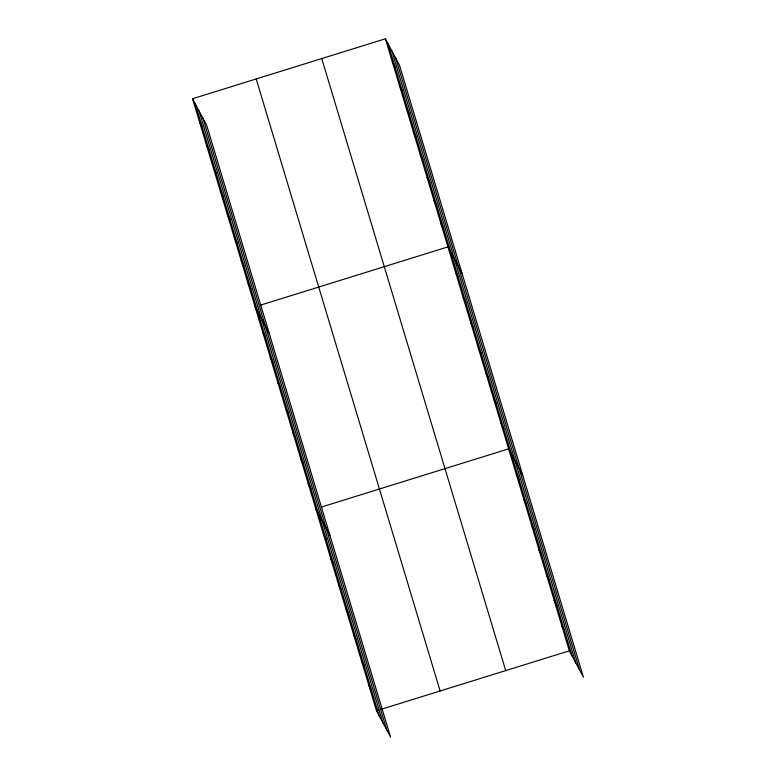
<?xml version="1.0" encoding="UTF-8"?>
<svg xmlns="http://www.w3.org/2000/svg" width="776" height="776" viewBox="0 0 776 776"><rect width="100%" height="100%" fill="white"/><g stroke="black" fill="none" stroke-linecap="round" stroke-linejoin="round"><path stroke-width="1.16" d="M192.545 98.736L206.659 125.179L390.609 737.2L376.496 710.758L192.545 98.736L385.391 38.8L399.504 65.242L583.455 677.264L569.341 650.822L385.391 38.8M260.668 305.094L447.936 246.884L462.05 273.327M321.371 507.058L508.639 448.858L522.752 475.29M376.496 710.758L378.727 710.069M380.958 709.371L569.341 650.822M392.336 61.925L395.071 67.037M399.291 85.04L402.026 90.162M406.236 108.165L408.971 113.277M413.191 131.28L415.917 136.401M420.136 154.405L422.871 159.526M427.091 177.529L429.817 182.641M434.036 200.644L436.772 205.766M440.981 223.769L443.717 228.881M455.522 272.134L458.257 277.255M463.107 297.383L465.842 302.495M470.702 322.622L473.428 327.744M478.288 347.871L481.023 352.993M485.873 373.12L488.608 378.232M493.458 398.36L496.194 403.481M501.053 423.609L503.779 428.73M516.224 474.097L518.96 479.219M523.81 499.346L526.545 504.468M531.405 524.595L534.13 529.707M538.99 549.845L541.726 554.956M546.576 575.084L549.311 580.205M554.171 600.333L556.896 605.455M561.756 625.582L564.491 630.694M199.49 121.861L202.226 126.973M206.435 144.976L209.171 150.098M213.39 168.101L216.126 173.223M220.335 191.216L223.071 196.338M227.29 214.341L230.016 219.463M234.236 237.466L236.971 242.578M241.181 260.581L243.916 265.702M248.136 283.706L250.871 288.827M255.081 306.821L269.204 333.263M262.676 332.07L265.402 337.191M270.261 357.319L272.997 362.431M277.847 382.568L280.582 387.68M285.432 407.807L288.168 412.929M293.027 433.056L295.753 438.178M300.613 458.306L303.348 463.417M308.198 483.545L310.933 488.667M315.784 508.794L329.907 535.236M323.379 534.043L326.104 539.155M330.964 559.283L333.699 564.404M338.549 584.532L341.285 589.653M346.144 609.781L348.87 614.893M353.73 635.02L356.465 640.142M361.315 660.269L364.051 665.391M368.901 685.518L371.636 690.63M395.75 58.2L579.701 670.231M391.88 50.954L575.831 662.976M388.126 43.922L572.077 655.943M321.749 58.578L505.7 670.6M256.177 78.958L440.128 690.98M202.905 118.136L386.855 730.168M199.034 110.89L382.985 722.912M195.271 103.858L379.221 715.879"/></g></svg>
